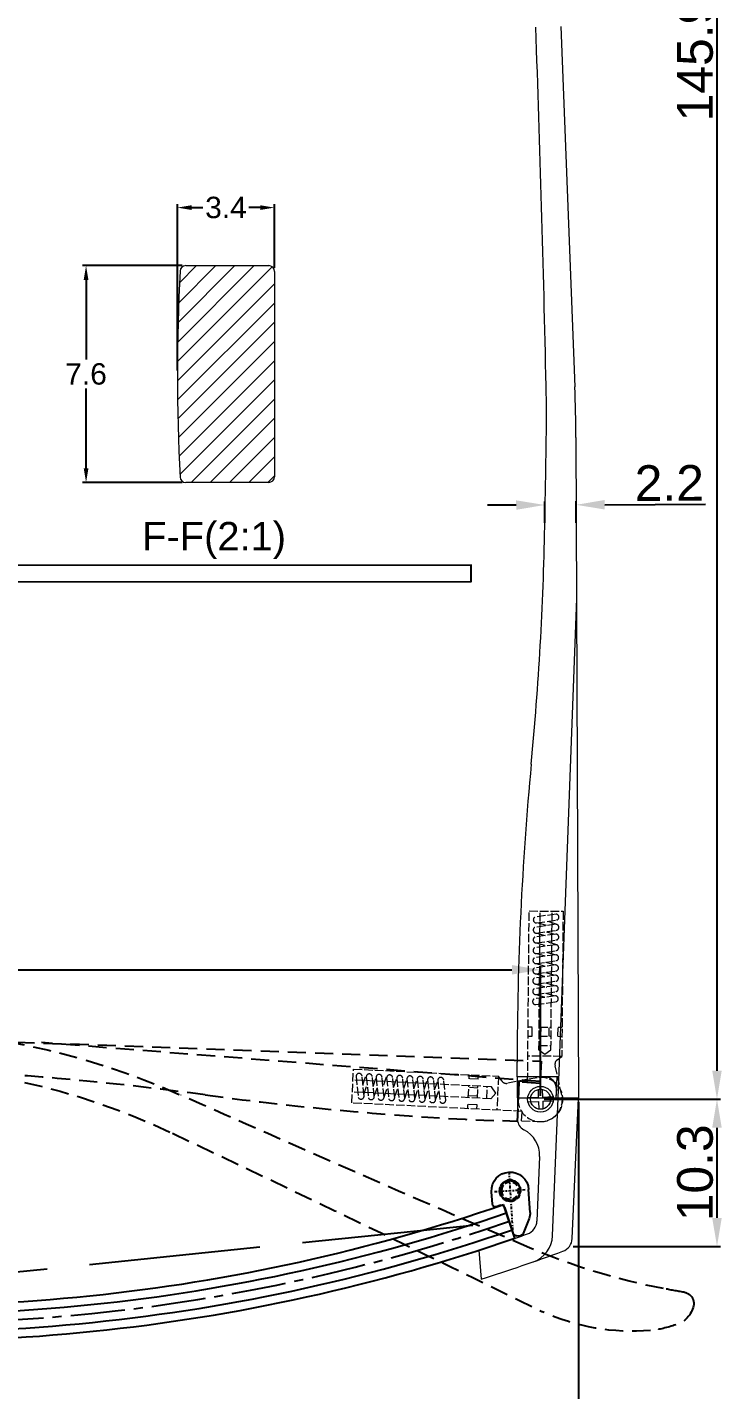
# Model space of a CAD drawing. Header units: millimetres. Extents: x 1336 to 2438, y 1230 to 1601.
# Drawn here: x 1727.1 to 1775.7, y 1351.8 to 1447.3 of the extents above; entities that cross this region are included whole.
import ezdxf

# ---------------------------------------------------------------- set-up
doc = ezdxf.new("R2010")
doc.units = ezdxf.units.MM
for name, pattern in [('ACAD_ISO02W100', [15, 12, -3]), ('CENTER2', [28.575, 19.05, -3.175, 3.175, -3.175]), ('HIDDEN', [9.525, 6.35, -3.175]), ('HIDDEN2', [0.1875, 0.125, -0.0625])]:
    doc.linetypes.add(name, pattern=pattern)
for name, color, linetype in [('Center Line', 2, 'CENTER2'), ('Dimension', 3, 'Continuous'), ('Hidden Line', 1, 'HIDDEN2'), ('Text', 4, 'Continuous')]:
    doc.layers.add(name, color=color, linetype=linetype)
doc.styles.get("Standard").update_dxf_attribs({"font": 'arial.ttf'})
doc.styles.add('宋体', font='SimSun.ttf')
doc.dimstyles.new('Standard$0', dxfattribs={"dimtxt": 2.3, "dimasz": 2, "dimexe": 1, "dimexo": 1, "dimgap": 1, "dimtad": 0, "dimtih": 1, "dimtoh": 1, "dimdec": 1, "dimzin": 0, "dimdsep": 46, "dimtxsty": 'Standard', "dimcen": 0, "dimclrd": 4, "dimclre": 4, "dimclrt": 4, "dimadec": 1, "dimazin": 0, "dimtfac": 1, "dimtdec": 1, "dimtofl": 0, "dimtmove": 0, "dimatfit": 0, "dimfxl": 1, "dimtolj": 1, "dimtzin": 0, "dimarcsym": 0})
doc.dimstyles.new('STANDARD$2', dxfattribs={"dimtxt": 2.5, "dimasz": 2.5, "dimexe": 1.25, "dimexo": 0.625, "dimtad": 1, "dimdec": 1, "dimdsep": 46, "dimlunit": 6, "dimtxsty": 'Standard', "dimcen": 2.5, "dimadec": 1, "dimazin": 0, "dimtfac": 1, "dimtdec": 1, "dimtmove": 0, "dimatfit": 3, "dimfxl": 1, "dimtolj": 1, "dimtzin": 0, "dimarcsym": 0})

# ---------------------------------------------------------------- blocks, each defined once
blk = doc.blocks.new('NLKNWLO')
at = {"color": 251, "linetype": 'ACAD_ISO02W100', "lineweight": 13, "ltscale": 0.05}
for p, q in [((2895.363, -1243.799), (2894.119, -1243.799)), ((2895.363, -1243.799), (2895.363, -1244.458)), ((2895.363, -1244.458), (2907.314, -1244.458)), ((2897.137, -1246.837), (2897.137, -1244.458)), ((2898.54, -1244.458), (2898.54, -1244.751)), ((2898.54, -1244.751), (2899.182, -1244.751)), ((2899.182, -1244.458), (2899.182, -1244.751)), ((2907.314, -1244.458), (2907.314, -1246.837)), ((2897.588, -1245.231), (2897.273, -1245.645)), ((2897.273, -1245.645), (2897.588, -1246.071)), ((2897.588, -1245.231), (2907.314, -1245.231)), ((2897.889, -1245.235), (2897.889, -1246.075)), ((2898.54, -1245.231), (2898.54, -1246.071)), ((2898.54, -1245.364), (2899.182, -1245.364)), ((2899.182, -1245.231), (2899.182, -1246.071)), ((2901.456, -1244.976), (2901.27, -1245.637)), ((2901.56, -1245.653), (2901.372, -1246.317)), ((2902.192, -1244.981), (2901.982, -1245.724)), ((2902.295, -1245.658), (2902.085, -1246.404)), ((2902.91, -1244.976), (2902.717, -1245.661)), ((2903.014, -1245.653), (2902.821, -1246.338)), ((2903.627, -1244.96), (2903.434, -1245.642)), ((2903.728, -1245.644), (2903.538, -1246.319)), ((2904.336, -1245.012), (2904.152, -1245.662)), ((2904.439, -1245.689), (2904.256, -1246.338)), ((2905.076, -1244.976), (2904.886, -1245.651)), ((2905.764, -1245.013), (2905.595, -1245.61)), ((2905.869, -1245.683), (2905.699, -1246.287)), ((2906.494, -1245.095), (2906.333, -1245.667)), ((2894.427, -1246.868), (2896.497, -1246.372)), ((2896.893, -1246.514), (2897.137, -1246.837)), ((2897.588, -1246.071), (2907.314, -1246.071)), ((2898.54, -1245.935), (2899.182, -1245.935)), ((2898.54, -1246.556), (2898.54, -1246.837)), ((2898.54, -1246.556), (2899.182, -1246.556)), ((2899.182, -1246.556), (2899.182, -1246.837)), ((2905.129, -1245.833), (2904.942, -1246.497)), ((2906.598, -1245.772), (2906.436, -1246.344)), ((2907.314, -1246.837), (2897.137, -1246.837))]:
    blk.add_line(p, q, dxfattribs=at)
for points in [[(2900.96, -1246.372, 0.905334), (2901.378, -1246.351, 0.049685), (2901.378, -1246.347), (2901.151, -1244.861, 0.111512), (2901.148, -1244.853, 0.738957), (2900.747, -1244.976)], [(2901.67, -1246.372, 0.905334), (2902.088, -1246.351, 0.049685), (2902.087, -1246.347), (2901.86, -1244.861, 0.111512), (2901.857, -1244.853, 0.738957), (2901.456, -1244.976)], [(2902.404, -1246.372, 0.905334), (2902.822, -1246.351, 0.049685), (2902.822, -1246.347), (2902.595, -1244.861, 0.111512), (2902.592, -1244.853, 0.738957), (2902.191, -1244.976)], [(2903.124, -1246.372, 0.905334), (2903.542, -1246.351, 0.049685), (2903.542, -1246.347), (2903.315, -1244.861, 0.111512), (2903.311, -1244.853, 0.738957), (2902.91, -1244.976)], [(2903.839, -1246.372, 0.905334), (2904.257, -1246.351, 0.049685), (2904.257, -1246.347), (2904.03, -1244.861, 0.111512), (2904.027, -1244.853, 0.738957), (2903.626, -1244.976)], [(2904.544, -1246.372, 0.905334), (2904.962, -1246.351, 0.049685), (2904.962, -1246.347), (2904.734, -1244.861, 0.111512), (2904.731, -1244.853, 0.738957), (2904.33, -1244.976)], [(2905.29, -1246.372, 0.905334), (2905.708, -1246.351, 0.049685), (2905.708, -1246.347), (2905.48, -1244.861, 0.111512), (2905.477, -1244.853, 0.738957), (2905.076, -1244.976)], [(2905.975, -1246.374, 0.905334), (2906.393, -1246.352, 0.049685), (2906.392, -1246.348), (2906.165, -1244.863, 0.111512), (2906.162, -1244.855, 0.738957), (2905.761, -1244.978)], [(2906.689, -1246.372, 0.905334), (2907.107, -1246.351, 0.049685), (2907.107, -1246.347), (2906.88, -1244.861, 0.111512), (2906.877, -1244.853, 0.738957), (2906.476, -1244.976)]]:
    blk.add_lwpolyline(points, format="xyb", close=True, dxfattribs=at)
blk.add_circle((2894.119, -1245.371), 0.701, dxfattribs=at)
for centre, radius, start, end in [((2894.1, -1245.351), 1.552, 89.27918, 282.17341), ((2896.586, -1246.746), 0.384, 37.08322, 103.48973)]:
    blk.add_arc(centre, radius, start, end, dxfattribs=at)
blk = doc.blocks.new('*D168')
at = {"layer": 'Defpoints', "color": 0, "ltscale": 1000, "transparency": 16777216}
for p in [(1763.027, 1381.199), (1627.198, 1372.123), (1763.027, 1372.123)]:
    blk.add_point(p, dxfattribs=at)
at = {"layer": 'Dimension', "color": 3, "lineweight": -2, "ltscale": 1000, "transparency": 16777216}
for p, q in [((1627.198, 1372.373), (1627.198, 1381.449)), ((1763.027, 1372.373), (1763.027, 1381.449)), ((1629.198, 1381.199), (1761.027, 1381.199))]:
    blk.add_line(p, q, dxfattribs=at)
at = {"layer": 'Dimension', "color": 3, "ltscale": 1000, "transparency": 16777216}
for points in [[(1629.198, 1381.533), (1629.198, 1380.866), (1627.198, 1381.199)], [(1761.027, 1381.533), (1761.027, 1380.866), (1763.027, 1381.199)]]:
    blk.add_solid(points, dxfattribs=at)
at = {"layer": 'Dimension', "ltscale": 1000, "transparency": 16777216, "insert": (1695.112, 1382.727), "char_height": 2.5, "attachment_point": 5}
blk.add_mtext('\\A1;136±1', dxfattribs=at)
blk = doc.blocks.new('ET3T23T23T3T3')
for p, q in [((-1.83, 4.172), (-1.83, 4.172)), ((-3.417, 1.595), (-3.264, 3.203)), ((-0.759, 2.077), (-0.676, 2.958)), ((-1.616, 1.912), (-2.29, 0.063)), ((-1.358, 2.031), (-1.028, 1.908)), ((-3.363, 1.165), (-2.982, 0.094)), ((-2.496, -0.068), (-2.813, -0.038))]:
    blk.add_line(p, q)
blk.add_circle((-1.97, 3.08), 0.725)
for centre, radius, start, end in [((-1.97, 3.08), 1.3, 354.58901, 174.58901), ((-1.428, 1.844), 0.2, 69.58901, 159.98978), ((-0.958, 2.096), 0.2, 249.58901, 354.58901), ((-2.421, 1.5), 1, 174.58901, 199.58901), ((-2.794, 0.161), 0.2, 199.58901, 264.58901), ((-2.478, 0.131), 0.2, 264.58901, 339.98978)]:
    blk.add_arc(centre, radius, start, end)
at = {"layer": 'Center Line', "ltscale": 0.01}
for p, q in [((-1.845, 4.403), (-2.237, 0.266)), ((-0.878, 2.977), (-3.062, 3.184))]:
    blk.add_line(p, q, dxfattribs=at)
at = {"layer": 'Hidden Line', "ltscale": 3}
for radius in [0.75, 0.6]:
    blk.add_circle((-1.97, 3.08), radius, dxfattribs=at)
blk.add_arc((-1.97, 3.08), 0.7, 247.98746, 191.19056, dxfattribs=at)
blk = doc.blocks.new('*D170')
at = {"layer": 'Defpoints', "color": 0, "ltscale": 1000, "transparency": 16777216}
for p in [(1624.524, 1372.193), (1765.698, 1372.193), (1765.698, 1341.147)]:
    blk.add_point(p, dxfattribs=at)
at = {"layer": 'Dimension', "color": 3, "lineweight": -2, "ltscale": 1000, "transparency": 16777216}
for p, q in [((1624.524, 1371.943), (1624.524, 1340.897)), ((1765.698, 1371.943), (1765.698, 1340.897)), ((1626.524, 1341.147), (1763.698, 1341.147))]:
    blk.add_line(p, q, dxfattribs=at)
at = {"layer": 'Dimension', "color": 3, "ltscale": 1000, "transparency": 16777216}
for points in [[(1626.524, 1341.48), (1626.524, 1340.814), (1624.524, 1341.147)], [(1763.698, 1341.48), (1763.698, 1340.814), (1765.698, 1341.147)]]:
    blk.add_solid(points, dxfattribs=at)
at = {"layer": 'Dimension', "ltscale": 1000, "transparency": 16777216, "insert": (1695.111, 1342.652), "char_height": 2.5, "attachment_point": 5}
blk.add_mtext('\\A1;141±1', dxfattribs=at)
blk = doc.blocks.new('*D173')
at = {"layer": 'Defpoints', "color": 0, "transparency": 16777216}
for p in [(1765.528, 1413.801), (1763.328, 1412.289), (1765.534, 1412.298)]:
    blk.add_point(p, dxfattribs=at)
at = {"layer": 'Dimension', "color": 3, "lineweight": -2, "transparency": 16777216}
for p, q in [((1763.327, 1412.539), (1763.32, 1414.041)), ((1765.533, 1412.548), (1765.527, 1414.051)), ((1761.321, 1413.783), (1759.321, 1413.775)), ((1767.528, 1413.809), (1774.596, 1413.838))]:
    blk.add_line(p, q, dxfattribs=at)
at = {"layer": 'Dimension', "color": 3, "transparency": 16777216}
for points in [[(1761.32, 1414.116), (1761.323, 1413.45), (1763.321, 1413.791)], [(1767.526, 1414.142), (1767.529, 1413.475), (1765.528, 1413.801)]]:
    blk.add_solid(points, dxfattribs=at)
at = {"layer": 'Dimension', "transparency": 16777216, "insert": (1772.056, 1415.333), "char_height": 2.5, "attachment_point": 5, "rotation": 0.23835}
blk.add_mtext('\\A1;2.2', dxfattribs=at)
blk = doc.blocks.new('*D248')
at = {"layer": 'Defpoints', "color": 0, "transparency": 16777216}
for p in [(1742.818, 1517.994), (1763.027, 1372.123), (1775.396, 1372.123)]:
    blk.add_point(p, dxfattribs=at)
at = {"layer": 'Dimension', "color": 3, "lineweight": -2, "transparency": 16777216}
for p, q in [((1743.068, 1517.994), (1775.646, 1517.994)), ((1775.396, 1515.994), (1775.396, 1374.123)), ((1763.277, 1372.123), (1775.646, 1372.123))]:
    blk.add_line(p, q, dxfattribs=at)
at = {"layer": 'Dimension', "color": 3, "transparency": 16777216}
for points in [[(1775.062, 1515.994), (1775.729, 1515.994), (1775.396, 1517.994)], [(1775.062, 1374.123), (1775.729, 1374.123), (1775.396, 1372.123)]]:
    blk.add_solid(points, dxfattribs=at)
at = {"layer": 'Dimension', "transparency": 16777216, "insert": (1773.869, 1445.059), "char_height": 2.5, "attachment_point": 5, "rotation": 90}
blk.add_mtext('\\A1;145.9', dxfattribs=at)
blk = doc.blocks.new('*D249')
at = {"layer": 'Defpoints', "color": 0, "transparency": 16777216}
for p in [(1763.027, 1372.123), (1765.056, 1361.807), (1775.396, 1361.807)]:
    blk.add_point(p, dxfattribs=at)
at = {"layer": 'Dimension', "color": 3, "lineweight": -2, "transparency": 16777216}
for p, q in [((1763.277, 1372.123), (1775.646, 1372.123)), ((1775.396, 1370.123), (1775.396, 1363.807)), ((1765.306, 1361.807), (1775.646, 1361.807))]:
    blk.add_line(p, q, dxfattribs=at)
at = {"layer": 'Dimension', "color": 3, "transparency": 16777216}
for points in [[(1775.062, 1370.123), (1775.729, 1370.123), (1775.396, 1372.123)], [(1775.062, 1363.807), (1775.729, 1363.807), (1775.396, 1361.807)]]:
    blk.add_solid(points, dxfattribs=at)
at = {"layer": 'Dimension', "transparency": 16777216, "insert": (1773.869, 1366.965), "char_height": 2.5, "attachment_point": 5, "rotation": 90}
blk.add_mtext('\\A1;10.3', dxfattribs=at)
blk = doc.blocks.new('*D178')
at = {"layer": 'Defpoints', "color": 0, "transparency": 16777216}
for p in [(1744.382, 1434.641), (1744.382, 1430.171), (1737.582, 1422.971)]:
    blk.add_point(p, dxfattribs=at)
at = {"layer": 'Dimension', "color": 3, "lineweight": -2, "transparency": 16777216}
for p, q in [((1737.582, 1423.221), (1737.582, 1434.891)), ((1738.582, 1434.641), (1739.37, 1434.641)), ((1743.382, 1434.641), (1742.594, 1434.641)), ((1744.382, 1430.421), (1744.382, 1434.891))]:
    blk.add_line(p, q, dxfattribs=at)
at = {"layer": 'Dimension', "color": 3, "transparency": 16777216}
for points in [[(1738.582, 1434.808), (1738.582, 1434.475), (1737.582, 1434.641)], [(1743.382, 1434.808), (1743.382, 1434.475), (1744.382, 1434.641)]]:
    blk.add_solid(points, dxfattribs=at)
at = {"layer": 'Dimension', "transparency": 16777216, "insert": (1740.982, 1434.641), "char_height": 1.5, "attachment_point": 5}
blk.add_mtext('\\A1;3.4', dxfattribs=at)
blk = doc.blocks.new('*D179')
at = {"layer": 'Defpoints', "color": 0, "transparency": 16777216}
for p in [(1738.162, 1430.571), (1731.178, 1415.371), (1738.162, 1415.371)]:
    blk.add_point(p, dxfattribs=at)
at = {"layer": 'Dimension', "color": 3, "lineweight": -2, "transparency": 16777216}
for p, q in [((1737.912, 1430.571), (1730.928, 1430.571)), ((1731.178, 1429.571), (1731.178, 1423.987)), ((1731.178, 1416.371), (1731.178, 1421.955)), ((1737.912, 1415.371), (1730.928, 1415.371))]:
    blk.add_line(p, q, dxfattribs=at)
at = {"layer": 'Dimension', "color": 3, "transparency": 16777216}
for points in [[(1731.012, 1429.571), (1731.345, 1429.571), (1731.178, 1430.571)], [(1731.012, 1416.371), (1731.345, 1416.371), (1731.178, 1415.371)]]:
    blk.add_solid(points, dxfattribs=at)
at = {"layer": 'Dimension', "transparency": 16777216, "insert": (1731.178, 1422.971), "char_height": 1.5, "attachment_point": 5}
blk.add_mtext('\\A1;7.6', dxfattribs=at)
blk = doc.blocks.new('ter')
at = {"layer": 'Hidden Line', "linetype": 'HIDDEN', "ltscale": 0.2}
for p, q in [((12662.413, 896.83), (12662.606, 850.5)), ((12661.166, 850.5), (12662.481, 885.543)), ((12658.3, 852), (12658.3, 853.039)), ((12661.096, 852), (12658.3, 852)), ((12661.036, 850.5), (12661.096, 852)), ((12662.606, 850.5), (12661.016, 850.5))]:
    blk.add_line(p, q, dxfattribs=at)
for centre, radius, start, end in [((12639.972, 994.568), 1.766, 104.94857, 166.33592), ((12639.723, 995.501), 0.8, 11.42909, 104.94857), ((12692.213, 1006.113), 52.753, 191.42909, 193.02751), ((12645.355, 992.747), 7.444, 162.50393, 176.61955), ((12684.66, 1004.365), 45, 193.02751, 205.5523), ((12652.908, 992.497), 15, 177.36732, 207), ((10958.662, 72.884), 1912.739, 27.641874, 28.504194), ((14379.146, 1815.647), 1923.685, 205.583303, 206.37804), ((12608.797, 937.09), 50, 1.94247, 27.64187), ((12608.627, 937.599), 52.6, 2.03772, 26.37804), ((12438.273, 894.852), 222, 354.59132, 358.9013), ((12879.491, 853.078), 221.191, 174.59132, 180.0101)]:
    blk.add_arc(centre, radius, start, end, dxfattribs=at)
at = {"layer": 'Hidden Line', "linetype": 'HIDDEN', "ltscale": 0.2, "rotation": 89.49294129472413}
blk.add_blockref('NLKNWLO', (11388.998, -2032.554), dxfattribs=at)
blk = doc.blocks.new('*D180')
at = {"layer": 'Defpoints', "color": 0, "ltscale": 1000, "transparency": 16777216}
for p in [(1695.112, 1374.451), (1711.867, 1368.081), (1760.835, 1363.561), (1701.586, 1357.485), (1695.112, 1355.248)]:
    blk.add_point(p, dxfattribs=at)
at = {"layer": 'Dimension', "color": 3, "ltscale": 1000, "transparency": 16777216}
blk.add_line((1695.112, 1374.701), (1695.112, 1377.258), dxfattribs=at)
blk.add_arc((1695.112, 1356.821), 20.187, 11.53419, 84.32107, dxfattribs=at)
for points in [[(1697.093, 1376.576), (1697.126, 1377.242), (1695.112, 1377.008)], [(1715.221, 1360.908), (1714.562, 1360.807), (1715.194, 1358.881)]]:
    blk.add_solid(points, dxfattribs=at)
at = {"layer": 'Dimension', "ltscale": 1000, "transparency": 16777216, "insert": (1709.662, 1372.939), "char_height": 2.5, "attachment_point": 5, "rotation": 317.92763}
blk.add_mtext('\\A1;84°±1°', dxfattribs=at)

msp = doc.modelspace()

# ---------------------------------------------------------------- hatches: boundary and pattern name
at = {"lineweight": 13, "ltscale": 0.1}
h = msp.add_hatch(dxfattribs=at)
h.set_pattern_fill('ANSI31', color=6, scale=0.3)
h.set_pattern_definition([(45, (-5048.8515, 3084.6885), (-0.67351921, 0.67351921), [])])
h.paths.add_polyline_path([(1744.382, 1430.171, 0.414214), (1743.982, 1430.571), (1738.162, 1430.571, 0.399648), (1737.762, 1430.191, 0.024998), (1737.762, 1415.751, 0.399648), (1738.162, 1415.371), (1743.982, 1415.371, 0.414214), (1744.382, 1415.771)])

# ---------------------------------------------------------------- linework, layer by layer
at = {"lineweight": 13}
for p, q in [((1764.444, 1447.349), (1765.431, 1422.082)), ((1765.508, 1418.523), (1765.701, 1372.193)), ((1764.261, 1372.193), (1765.576, 1407.236)), ((1761.395, 1373.693), (1761.395, 1374.731)), ((1764.192, 1373.693), (1761.395, 1373.693)), ((1761.395, 1373.687), (1761.418, 1370.691)), ((1763.338, 1373.683), (1761.395, 1373.683)), ((1762.806, 1373.017), (1762.807, 1373.005)), ((1763.106, 1373.028), (1763.107, 1373.015)), ((1764.137, 1372.851), (1764.111, 1372.193)), ((1764.131, 1372.193), (1761.407, 1372.193)), ((1762.122, 1372.242), (1762.872, 1372.268)), ((1762.132, 1371.942), (1762.882, 1371.968)), ((1762.853, 1372.801), (1762.872, 1372.268)), ((1762.882, 1371.968), (1762.901, 1371.435)), ((1763.153, 1372.812), (1763.171, 1372.278)), ((1763.171, 1372.278), (1763.921, 1372.304)), ((1763.182, 1371.978), (1763.931, 1372.005)), ((1763.182, 1371.978), (1763.2, 1371.445)), ((1765.701, 1372.193), (1764.111, 1372.193)), ((1762.869, 1371.231), (1762.869, 1371.218)), ((1763.168, 1371.241), (1763.169, 1371.229)), ((1758.714, 1361.535), (1758.871, 1359.505))]:
    msp.add_line(p, q, dxfattribs=at)
at = {"lineweight": 13, "ltscale": 0.1}
for p, q in [((1738.162, 1430.571), (1743.982, 1430.571)), ((1744.382, 1430.171), (1744.382, 1415.771)), ((1743.982, 1415.371), (1738.162, 1415.371))]:
    msp.add_line(p, q, dxfattribs=at)
at = {"color": 0, "lineweight": 13}
for p, q in [((1764.131, 1372.193), (1764.192, 1373.693)), ((1763.869, 1362.536), (1764.261, 1372.193)), ((1765.25, 1362.354), (1765.701, 1372.193)), ((1762.964, 1368.112), (1762.781, 1363.583))]:
    msp.add_line(p, q, dxfattribs=at)
msp.add_line((1761.225, 1362.374), (1760.445, 1364.749))
at = {"color": 2, "linetype": 'ACAD_ISO02W100'}
msp.add_line((1701.586, 1357.485), (1760.835, 1363.561), dxfattribs=at)
at = {"color": 7}
msp.add_lwpolyline([(1632.092, 1408.408), (1758.177, 1408.428), (1758.177, 1409.563), (1632.092, 1409.543)], close=True, dxfattribs=at)
at = {"lineweight": 13}
for radius in [0.9, 0.7]:
    msp.add_circle((1763.027, 1372.123), radius, dxfattribs=at)
for centre, radius, start, end in [((68.033, 1385.614), 1695.783, 1.233303, 2.084228), ((1663.446, 1419.961), 100, 359.10796, 1.2333), ((1663.509, 1418.098), 102, 0.23835, 2.23835), ((67.856, 1444.805), 1695.783, 358.901297, 359.107958), ((1541.368, 1416.545), 222, 354.59132, 358.9013), ((1982.586, 1374.771), 221.191, 174.59132, 180.0101), ((1763.338, 1372.883), 0.8, 357.67736, 90), ((1762.218, 1370.698), 0.8, 180.43565, 243.43897), ((1760.966, 1368.193), 2, 357.67736, 63.43897)]:
    msp.add_arc(centre, radius, start, end, dxfattribs=at)
at = {"lineweight": 13, "ltscale": 0.1}
for centre, radius, start, end in [((1882.082, 1422.971), 144.5, 177.13601, 182.86399), ((1738.162, 1430.171), 0.4, 90, 177.13601), ((1743.982, 1430.171), 0.4, 0, 90), ((1738.162, 1415.771), 0.4, 182.86399, 270), ((1743.982, 1415.771), 0.4, 270, 0)]:
    msp.add_arc(centre, radius, start, end, dxfattribs=at)
for radius, start, end in [(129.225, 262.66089, 289.05705), (129.85, 262.66132, 289.05705), (131.725, 262.66256, 289.04066), (131.1, 262.66215, 289.05705)]:
    msp.add_arc((1718.252, 1486.892), radius, start, end)
at = {"color": 0, "lineweight": 13}
for centre, radius, start, end in [((1761.781, 1363.624), 1, 289.23296, 357.67736), ((1706.696, 1521.516), 168.225, 288.01196, 289.23296), ((1761.871, 1362.617), 2, 289.14873, 357.67736), ((1764.251, 1362.4), 1, 289.88606, 357.37679), ((1706.696, 1521.516), 170.205, 287.85105, 289.88606)]:
    msp.add_arc(centre, radius, start, end, dxfattribs=at)
at = {"layer": 'Center Line', "ltscale": 0.2}
msp.add_arc((1718.252, 1486.892), 130.475, 262.66174, 289.05705, dxfattribs=at)

# ---------------------------------------------------------------- block references
at = {"color": 6, "rotation": 89.49294129472413}
msp.add_blockref('NLKNWLO', (492.093, -1510.861), dxfattribs=at)
at = {"color": 3, "rotation": 87.68010927580278}
msp.add_blockref('ter', (2100.303, -11311.857), dxfattribs=at)
at = {"color": 3, "xscale": -1, "rotation": 272.3198907241973}
msp.add_blockref('ter', (1289.922, -11311.857), dxfattribs=at)
at = {"xscale": -1, "rotation": 358.150290166594}
msp.add_blockref('ET3T23T23T3T3', (1758.83, 1362.703), dxfattribs=at)

# ---------------------------------------------------------------- texts
at = {"layer": 'Text', "linetype": 'ByBlock', "lineweight": 9, "insert": (1740.15, 1411.299), "char_height": 2, "width": 19.8142, "attachment_point": 5, "style": '宋体'}
msp.add_mtext('{\\f@Arial Unicode MS|b0|i0|c0|p34;F-F(2:1)}', dxfattribs=at)

# ---------------------------------------------------------------- dimensions: what is measured, and where the dimension line sits
at = {"layer": 'Dimension'}
dim = msp.add_linear_dim(base=(1775.396, 1372.123), p1=(1742.818, 1517.994), p2=(1763.027, 1372.123), angle=90, dimstyle='Standard$0', override={"dimtxt": 2.5, "dimexe": 0.25, "dimexo": 0.25, "dimgap": 0.25, "dimtad": 1, "dimtih": 0, "dimtoh": 0, "dimclrd": 3, "dimclre": 3, "dimclrt": 256, "dimadec": 2, "dimtdec": 2, "dimatfit": 3}, dxfattribs=at)
dim.commit()
dim.dimension.update_dxf_attribs({"geometry": '*D248', "text_midpoint": (1775.396, 1445.059), "dimtype": 160})
dim = msp.add_linear_dim(base=(1744.382, 1434.641), p1=(1737.582, 1422.971), p2=(1744.382, 1430.171), dimstyle='Standard$0', override={"dimtxt": 1.5, "dimasz": 1, "dimexe": 0.25, "dimexo": 0.25, "dimgap": 0.25, "dimlfac": 0.5, "dimclrd": 3, "dimclre": 3, "dimclrt": 256, "dimadec": 0, "dimtdec": 2, "dimatfit": 3}, dxfattribs=at)
dim.commit()
dim.dimension.update_dxf_attribs({"geometry": '*D178', "text_midpoint": (1740.982, 1434.641)})
for base, p1, p2, override, picture, middle in [((1731.178, 1415.371), (1738.162, 1430.571), (1738.162, 1415.371), {"dimtxt": 1.5, "dimasz": 1, "dimexe": 0.25, "dimexo": 0.25, "dimgap": 0.25, "dimlfac": 0.5, "dimclrd": 3, "dimclre": 3, "dimclrt": 256, "dimadec": 0, "dimtdec": 2, "dimatfit": 3}, '*D179', (1731.178, 1422.971)), ((1775.396, 1361.807), (1763.027, 1372.123), (1765.056, 1361.807), {"dimtxt": 2.5, "dimexe": 0.25, "dimexo": 0.25, "dimgap": 0.25, "dimtad": 1, "dimtih": 0, "dimtoh": 0, "dimclrd": 3, "dimclre": 3, "dimclrt": 256, "dimadec": 2, "dimtdec": 2, "dimatfit": 3}, '*D249', (1773.869, 1366.965))]:
    dim = msp.add_linear_dim(base=base, p1=p1, p2=p2, angle=90, dimstyle='Standard$0', override=override, dxfattribs=at)
    dim.commit()
    dim.dimension.update_dxf_attribs({"geometry": picture, "text_midpoint": middle})
dim = msp.add_aligned_dim(p1=(1763.328, 1412.289), p2=(1765.534, 1412.298), distance=1.503, dimstyle='Standard$0', override={"dimtxt": 2.5, "dimexe": 0.25, "dimexo": 0.25, "dimgap": 0.25, "dimtad": 1, "dimtih": 0, "dimtoh": 0, "dimclrd": 3, "dimclre": 3, "dimclrt": 256, "dimadec": 2, "dimtdec": 2, "dimatfit": 3}, dxfattribs=at)
dim.commit()
dim.dimension.update_dxf_attribs({"geometry": '*D173', "text_midpoint": (1772.056, 1415.333)})
at = {"layer": 'Dimension', "color": 40, "ltscale": 1000, "true_color": 0xf8d731}
dim = msp.add_linear_dim(base=(1763.027, 1381.199), p1=(1627.198, 1372.123), p2=(1763.027, 1372.123), dimstyle='Standard$0', override={"dimtxt": 2.5, "dimexe": 0.25, "dimexo": 0.25, "dimgap": 0.25, "dimtad": 1, "dimtih": 0, "dimtoh": 0, "dimdec": 0, "dimclrd": 3, "dimclre": 3, "dimclrt": 256, "dimadec": 0, "dimtol": 1, "dimtp": 1, "dimtm": 1, "dimtdec": 0, "dimatfit": 3, "dimfxl": 1.25, "dimarcsym": 2}, dxfattribs=at)
dim.commit()
dim.dimension.update_dxf_attribs({"geometry": '*D168', "text_midpoint": (1695.112, 1382.727)})
dim = msp.add_angular_dim_2l(base=(1711.867, 1368.081), line1=((1701.586, 1357.485), (1760.835, 1363.561)), line2=((1695.112, 1374.451), (1695.112, 1355.248)), dimstyle='STANDARD$2', override={"dimasz": 2, "dimexe": 0.25, "dimexo": 0.25, "dimgap": 0.25, "dimdec": 0, "dimzin": 0, "dimlunit": 2, "dimcen": 0, "dimclrd": 3, "dimclre": 3, "dimclrt": 256, "dimadec": 0, "dimtol": 1, "dimtp": 1, "dimtm": 1, "dimtdec": 0, "dimtofl": 0, "dimfxl": 1.25, "dimtfillclr": 256, "dimlwd": 65535, "dimlwe": 65535, "dimarcsym": 2}, dxfattribs=at)
dim.commit()
dim.dimension.update_dxf_attribs({"geometry": '*D180', "text_midpoint": (1709.662, 1372.939)})
dim = msp.add_linear_dim(base=(1765.698, 1341.147), p1=(1624.524, 1372.193), p2=(1765.698, 1372.193), dimstyle='Standard$0', override={"dimtxt": 2.5, "dimexe": 0.25, "dimexo": 0.25, "dimgap": 0.25, "dimtad": 1, "dimtih": 0, "dimtoh": 0, "dimdec": 0, "dimclrd": 3, "dimclre": 3, "dimclrt": 256, "dimadec": 0, "dimtol": 1, "dimtp": 1, "dimtm": 1, "dimtdec": 0, "dimatfit": 3, "dimfxl": 1.25, "dimarcsym": 2}, dxfattribs=at)
dim.commit()
dim.dimension.update_dxf_attribs({"geometry": '*D170', "text_midpoint": (1695.111, 1341.147), "dimtype": 160})

doc.saveas('drawing.dxf')
